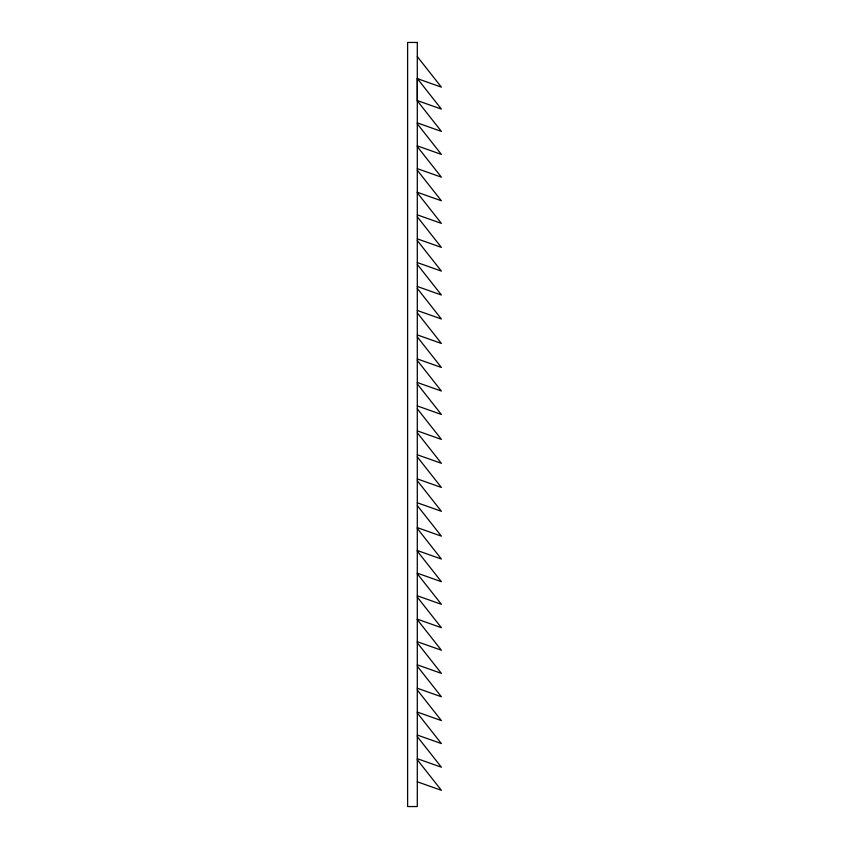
<?xml version="1.0" encoding="UTF-8"?>
<svg xmlns="http://www.w3.org/2000/svg" width="849" height="849" viewBox="0 0 849 849"><rect width="100%" height="100%" fill="white"/><g stroke="black" fill="none" stroke-linecap="round" stroke-linejoin="round"><path stroke-width="1.27" d="M417.294 122.872L441.384 131.393L417.294 100.829M417.294 145.869L441.384 154.401L417.294 123.837M417.294 168.643L441.384 177.165L417.294 146.601M417.294 192.245L441.384 200.778L417.294 170.214M417.294 214.85L441.384 223.372L417.294 192.808M417.294 238.845L441.384 247.377L417.294 216.813M417.294 262.585L441.384 271.107L417.294 240.543M417.294 286.495L441.384 295.017L417.294 264.453M417.294 310.447L441.384 318.98L417.294 288.416M417.294 334.931L441.384 343.463L417.294 312.899M417.294 358.947L441.384 367.479L417.294 336.915M417.294 382.464L441.384 390.996L417.294 360.432M417.294 405.918L441.384 414.439L417.294 383.875M417.294 430.91L441.384 439.432L417.294 408.868M417.294 454.756L441.384 463.289L417.294 432.725M417.294 478.91L441.384 487.443L417.294 456.879M417.294 502.788L441.384 511.31L417.294 480.746M417.294 527.611L441.384 536.144L417.294 505.579M417.294 550.502L441.384 559.024L417.294 528.46M417.294 573.16L441.384 581.692L417.294 551.128M417.294 595.775L441.384 604.308L417.294 573.744M417.294 619.154L441.384 627.687L417.294 597.123M417.294 641.695L441.384 650.217L417.294 619.653M417.294 664.831L441.384 673.363L417.294 642.799M417.294 688.242L441.384 696.764L417.294 666.2M417.294 712.067L441.384 720.589L417.294 690.025M417.294 735.043L441.384 743.565L417.294 713.001M417.294 758.677L441.384 767.199L417.294 736.635M417.294 781.791L441.384 790.313L417.294 759.749M417.294 56.575L441.384 87.139L417.294 78.607L417.294 100.564L441.384 109.086L417.294 78.522M417.294 42.45L407.616 42.45L407.616 806.55L417.294 806.55L417.294 42.45"/></g></svg>
